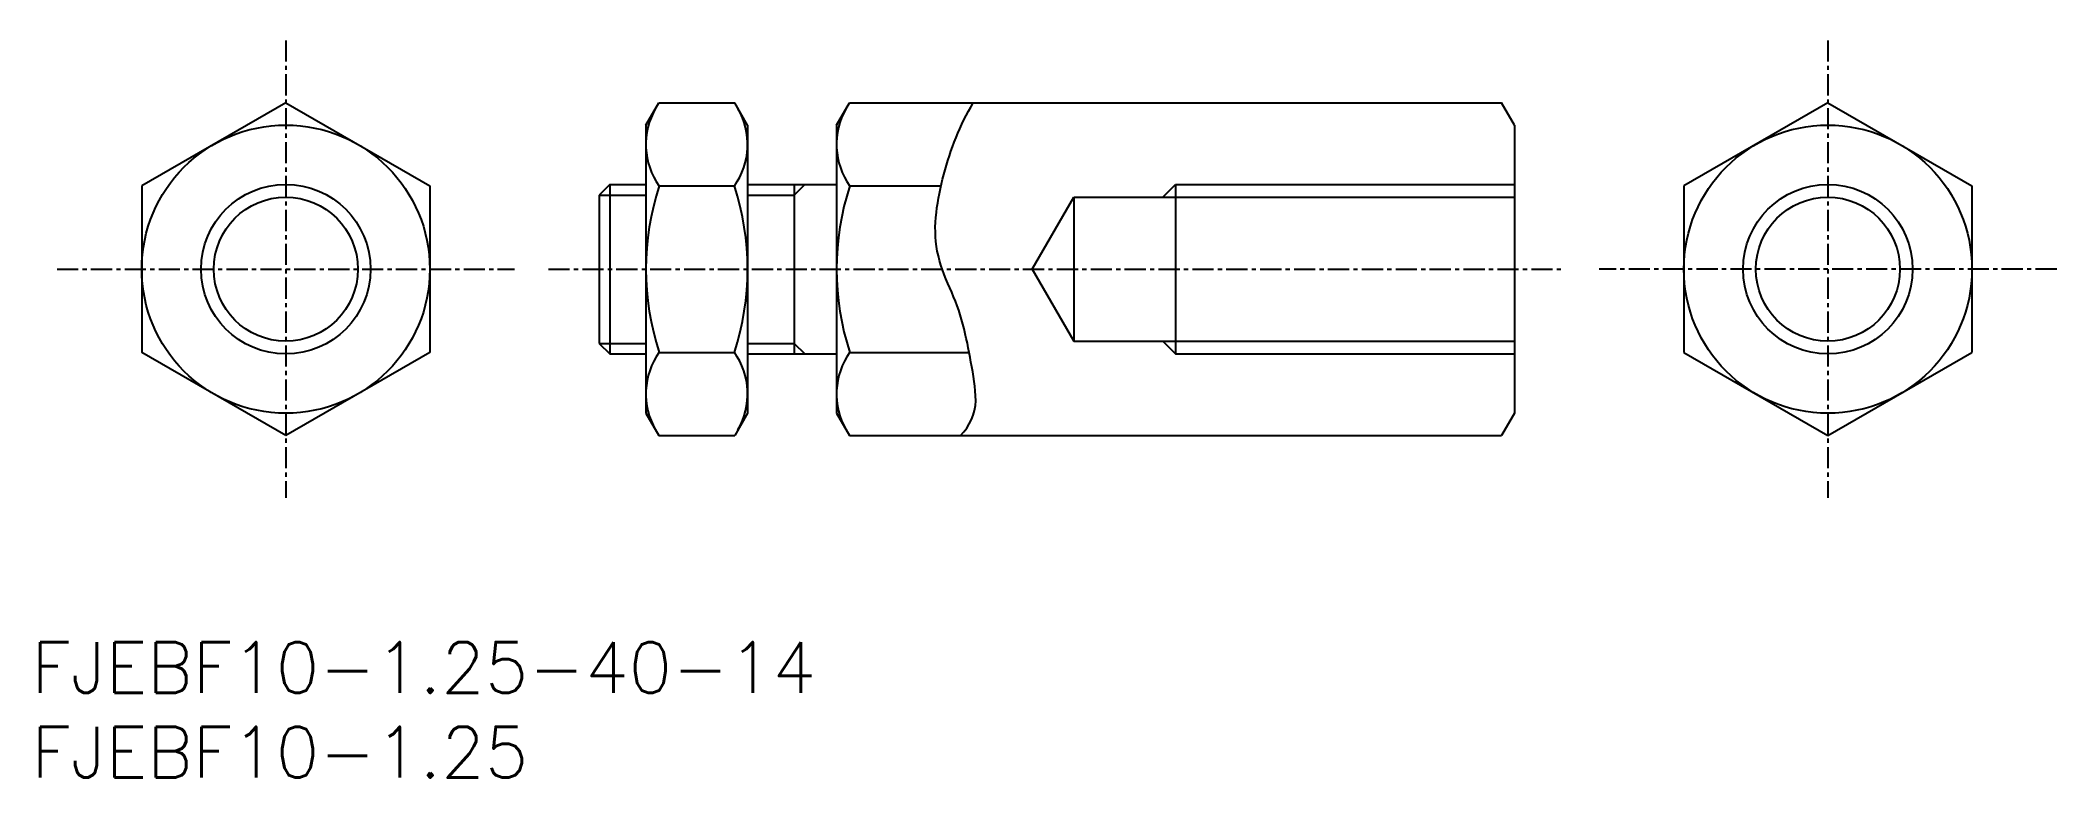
# Model space of a CAD drawing. Extents: x 1 to 120, y 0 to 44.
import ezdxf

# ---------------------------------------------------------------- set-up
doc = ezdxf.new("R2010")
doc.units = 0
doc.linetypes.add('CENTER', pattern=[2, 1.25, -0.25, 0.25, -0.25])
doc.layers.get('0').update_dxf_attribs({"linetype": 'CONTINUOUS'})
doc.layers.add('CENTER', color=1, linetype='CENTER')
doc.styles.get("Standard").update_dxf_attribs({"font": 'txt.shx'})

# ---------------------------------------------------------------- blocks, each defined once
blk = doc.blocks.new('*U26')
at = {"color": 7, "linetype": 'CONTINUOUS'}
blk.add_text('FJEBF10-1.25', height=3, dxfattribs=at).set_placement((0, 0))
blk = doc.blocks.new('*U27')
at = {"color": 7, "linetype": 'CONTINUOUS'}
blk.add_text('FJEBF10-1.25-40-14', height=3, dxfattribs=at).set_placement((0, 5))

msp = doc.modelspace()

# ---------------------------------------------------------------- linework, layer by layer
for p, q in [((15, 39.81), (6.5, 34.91)), ((15, 39.81), (23.5, 34.91)), ((36.25, 38.5), (37.01, 39.81)), ((37.01, 39.81), (41.49, 39.81)), ((42.25, 38.5), (41.49, 39.81)), ((47.5, 38.5), (48.26, 39.81)), ((48.26, 39.81), (86.74, 39.81)), ((87.5, 38.5), (86.74, 39.81)), ((106, 39.81), (97.5, 34.91)), ((106, 39.81), (114.5, 34.91)), ((36.25, 38.5), (36.25, 21.5)), ((42.25, 38.5), (42.25, 21.5)), ((47.5, 38.5), (47.5, 21.5)), ((87.5, 38.5), (87.5, 21.5)), ((6.5, 34.91), (6.5, 25.09)), ((23.5, 34.91), (23.5, 25.09)), ((34.13, 35), (33.5, 34.37)), ((34.13, 35), (36.25, 35)), ((34.13, 35), (34.13, 25)), ((37.03, 34.91), (41.47, 34.91)), ((42.25, 35), (47.5, 35)), ((45, 35), (45, 25)), ((48.28, 34.91), (53.66, 34.91)), ((67.5, 35), (67.5, 25)), ((97.5, 34.91), (97.5, 25.09)), ((114.5, 34.91), (114.5, 25.09)), ((33.5, 34.37), (33.5, 25.62)), ((47.5, 34.25), (47.5, 34.25)), ((61.5, 34.25), (87.5, 34.25)), ((47.5, 30), (47.5, 30)), ((15, 20.19), (6.5, 25.09)), ((23.5, 25.09), (15, 20.19)), ((33.5, 25.62), (34.13, 25)), ((34.13, 25), (36.25, 25)), ((37.03, 25.09), (41.47, 25.09)), ((42.25, 25), (47.5, 25)), ((48.28, 25.09), (55.33, 25.09)), ((61.5, 25.75), (87.5, 25.75)), ((97.5, 25.09), (106, 20.19)), ((106, 20.19), (114.5, 25.09)), ((36.25, 21.5), (37.01, 20.19)), ((42.25, 21.5), (41.49, 20.19)), ((47.5, 21.5), (48.26, 20.19)), ((87.5, 21.5), (86.74, 20.19)), ((37.01, 20.19), (41.49, 20.19)), ((48.26, 20.19), (86.74, 20.19))]:
    msp.add_line(p, q)
at = {"color": 3}
for p, q in [((45, 34.37), (45.63, 35)), ((66.75, 34.25), (67.5, 35)), ((67.5, 35), (87.5, 35)), ((33.5, 34.37), (36.25, 34.37)), ((42.25, 34.37), (45, 34.37)), ((33.5, 25.62), (36.25, 25.62)), ((42.25, 25.62), (45, 25.62)), ((45, 25.62), (45.63, 25)), ((66.75, 25.75), (67.5, 25)), ((67.5, 25), (87.5, 25))]:
    msp.add_line(p, q, dxfattribs=at)
at = {"color": 7, "linetype": 'CONTINUOUS'}
for p, q in [((59.05, 30), (61.5, 34.25)), ((61.5, 34.25), (61.5, 25.75)), ((59.05, 30), (61.5, 25.75))]:
    msp.add_line(p, q, dxfattribs=at)
at = {"color": 3}
msp.add_lwpolyline([(54.82, 20.18, 0.179099), (55.72, 22.24, 0.046137), (55.43, 24.51, 0.021091), (54.96, 26.75, 0.041634), (54.18, 28.9, -0.05423), (53.44, 31.06, -0.074956), (53.39, 33.34, -0.035903), (53.83, 35.59, -0.031657), (54.55, 37.76, -0.038565), (55.56, 39.81)], format="xyb", dxfattribs=at)
for centre, radius in [((15, 30), 8.5), ((106, 30), 8.5), ((15, 30), 5), ((106, 30), 4.25)]:
    msp.add_circle(centre, radius)
for centre, radius in [((106, 30), 5), ((15, 30), 4.25)]:
    msp.add_circle(centre, radius, dxfattribs=at)
for centre, radius, start, end in [((40.5, 37.36), 4.25, 150, 215.2644), ((38, 37.36), 4.25, 324.7356, 30), ((51.75, 37.36), 4.25, 150, 215.2644), ((52.08, 30), 15.83, 161.9403, 198.0597), ((26.42, 30), 15.83, 341.9403, 18.0597), ((63.33, 30), 15.83, 161.9403, 198.0597), ((40.5, 22.64), 4.25, 144.7356, 210), ((38, 22.64), 4.25, 330, 35.2644), ((51.75, 22.64), 4.25, 144.7356, 210)]:
    msp.add_arc(centre, radius, start, end)
at = {"layer": 'CENTER', "color": 1, "linetype": 'CENTER'}
for p, q in [((15, 43.5), (15, 16.5)), ((106, 43.5), (106, 16.5)), ((1.5, 30), (28.5, 30)), ((30.5, 30), (90.5, 30)), ((119.5, 30), (92.5, 30))]:
    msp.add_line(p, q, dxfattribs=at)

# ---------------------------------------------------------------- block references
at = {"color": 7, "linetype": 'CONTINUOUS'}
for name in ['*U27', '*U26']:
    msp.add_blockref(name, (0, 0), dxfattribs=at)

doc.saveas('drawing.dxf')
